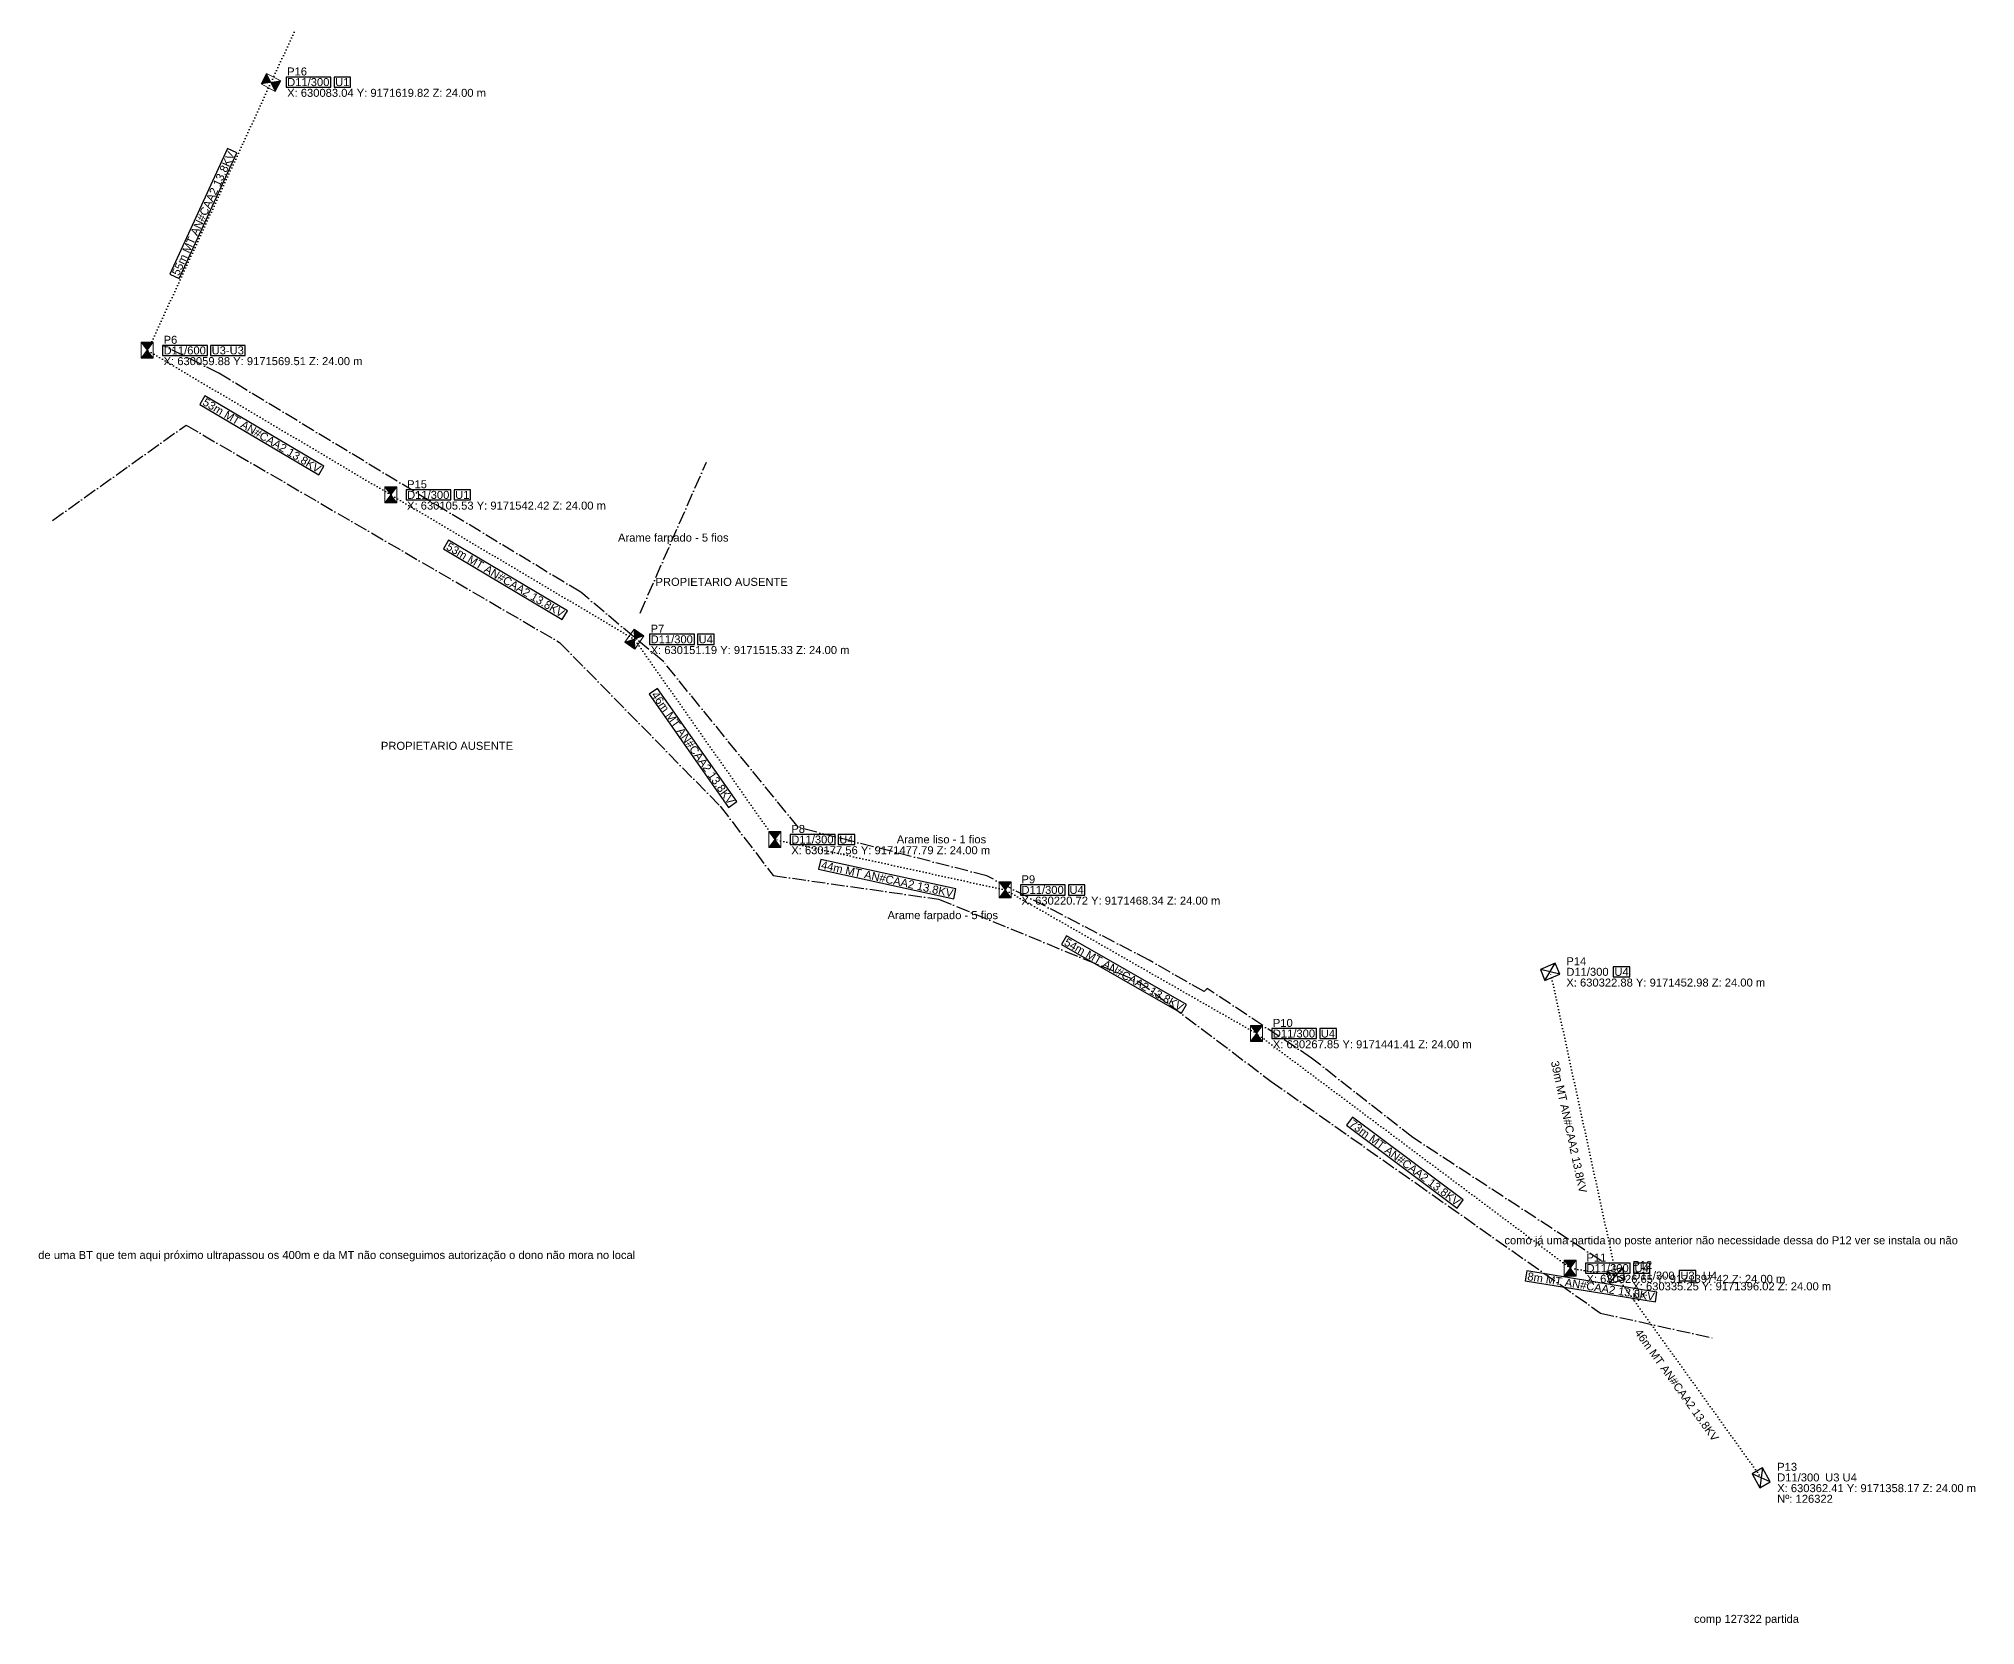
# Model space of a CAD drawing. Header units: metres. Extents: x 630039 to 630403, y 9171330 to 9171959.
# Drawn here: x 630039.5 to 630402.5, y 9171330.5 to 9171628 of the extents above; entities that cross this region are included whole.
import ezdxf
from ezdxf.enums import TextEntityAlignment as Align

# ---------------------------------------------------------------- set-up
doc = ezdxf.new("R2010")
doc.units = ezdxf.units.M
doc.linetypes.add('DASHDOT', pattern=[3.556, 2.54, -0.508, 0, -0.508])
doc.linetypes.add('DOT', pattern=[0.508, 0, -0.508])
for name, color, linetype in [('CERCA', 8, 'DASHDOT'), ('PONTO FOTO', 4, 'CONTINUOUS'), ('POSTE', 3, 'CONTINUOUS'), ('Poste dt', 3, 'Continuous'), ('Poste Existente', 3, 'Continuous'), ('REDE PRIMARIA - Instalar', 1, 'DOT'), ('REDE PRIMARIA - Manter', 1, 'DOT'), ('TEXTOS A IMPLANTAR', 1, 'CONTINUOUS'), ('TEXTOS EXISTENTES', 7, 'CONTINUOUS'), ('TEXTOS MAPA', 8, 'CONTINUOUS'), ('TRAFO', 7, 'CONTINUOUS')]:
    doc.layers.add(name, color=color, linetype=linetype)
doc.styles.add('ARIAL', font='arial.ttf')

# ---------------------------------------------------------------- blocks, each defined once
blk = doc.blocks.new('dtp')
at = {"linetype": 'Continuous', "lineweight": 0, "ltscale": 0.01}
h = blk.add_hatch(color=0, dxfattribs=at)
h.paths.add_polyline_path([(-1.12, 1.5), (0, 0), (1.12, 1.5)])
h.paths.add_polyline_path([(-1.12, -1.5), (1.12, -1.5), (0, 0)])
at = {"color": 0, "lineweight": 0}
for p, q in [((-1.12, -1.5), (1.12, 1.5)), ((-1.12, 1.5), (1.12, -1.5)), ((1.12, 1.5), (-1.12, 1.5)), ((-1.12, 1.5), (-1.12, -1.5)), ((1.12, -1.5), (1.12, 1.5)), ((-1.12, -1.5), (1.12, -1.5))]:
    blk.add_line(p, q, dxfattribs=at)
blk = doc.blocks.new('PosteDtProjetado')
at = {"layer": 'Poste dt', "rotation": 180}
blk.add_blockref('dtp', (-0.05948, 0.026162), dxfattribs=at)
at = {"layer": 'poste', "ltscale": 0.01}
for tag, p in [('MODELO', (-3.273471, 2.731691)), ('COD', (1.964351, -1.493983))]:
    blk.add_attdef(tag, p, '', height=1.6, dxfattribs=at)
blk = doc.blocks.new('dt')
at = {"color": 0}
for p, q in [((1.120087, 1.5), (-1.120087, 1.5)), ((-1.120087, 1.5), (-1.120087, -1.5)), ((-1.120087, 1.5), (1.120087, -1.5)), ((-1.120087, -1.5), (1.120087, 1.5)), ((1.120087, -1.5), (1.120087, 1.5)), ((-1.120087, -1.5), (1.120087, -1.5))]:
    blk.add_line(p, q, dxfattribs=at)
for tag, p in [('MODELO', (-2.878805, 2.548923)), ('COD', (1.996674, -1.514935))]:
    blk.add_attdef(tag, p, '', height=1.6, dxfattribs=at)
blk = doc.blocks.new('PosteDtExistente')
at = {"layer": 'Poste Existente', "rotation": 180}
blk.add_blockref('dt', (-0.036594, -0.043517), dxfattribs=at)
at = {"layer": 'poste'}
for tag, p in [('MODELO', (-2.878805, 2.548923)), ('COD', (1.996674, -1.514935))]:
    blk.add_attdef(tag, p, '', height=1.6, dxfattribs=at)

msp = doc.modelspace()

# ---------------------------------------------------------------- linework, layer by layer
at = {"layer": 'CERCA'}
for points in [[(630332.38, 9171398.82), (630297.11, 9171421.92), (630278.12, 9171436.82), (630258.56, 9171449.86), (630257.95, 9171449.32), (630247.67, 9171455.18), (630217.22, 9171470.99), (630181.9, 9171480.06), (630156.65, 9171511.09), (630141.08, 9171524.18), (630073.25, 9171565.22), (630062.75, 9171570.46)], [(630042.06, 9171537.62), (630067.09, 9171555.51), (630137.13, 9171514.76), (630167.23, 9171484.06), (630177.18, 9171471.04), (630208.18, 9171466.63), (630245.72, 9171451.19), (630270.54, 9171432.45), (630297.72, 9171413.33), (630332.31, 9171388.99), (630353.56, 9171384.28)], [(630152.23, 9171520.26), (630164.64, 9171548.58)]]:
    msp.add_lwpolyline(points, dxfattribs=at)
at = {"layer": 'REDE PRIMARIA - Instalar'}
for points in [[(630083.04, 9171619.82), (630106.21, 9171670.14)], [(630059.88, 9171569.51), (630083.04, 9171619.82)], [(630105.53, 9171542.42), (630059.88, 9171569.51)], [(630151.19, 9171515.33), (630105.53, 9171542.42)], [(630177.56, 9171477.79), (630151.19, 9171515.33)], [(630220.72, 9171468.34), (630177.56, 9171477.79)], [(630267.85, 9171441.41), (630220.72, 9171468.34)], [(630326.65, 9171397.42), (630267.85, 9171441.41)], [(630335.25, 9171396.02), (630326.65, 9171397.42)]]:
    msp.add_lwpolyline(points, dxfattribs=at)
at = {"layer": 'REDE PRIMARIA - Manter'}
for points in [[(630335.25, 9171396.02), (630322.88, 9171452.98)], [(630362.41, 9171358.17), (630335.25, 9171396.02)]]:
    msp.add_lwpolyline(points, dxfattribs=at)
at = {"layer": 'TEXTOS A IMPLANTAR'}
for points in [[(630085.84, 9171618.87), (630094.25, 9171618.87), (630094.25, 9171620.77), (630085.84, 9171620.77), (630085.84, 9171618.87)], [(630094.85, 9171618.87), (630097.95, 9171618.87), (630097.95, 9171620.77), (630094.85, 9171620.77), (630094.85, 9171618.87)], [(630065.77, 9171583.02), (630076.61, 9171606.57), (630074.88, 9171607.36), (630064.04, 9171583.81), (630065.77, 9171583.02)], [(630062.68, 9171568.56), (630071.08, 9171568.56), (630071.08, 9171570.46), (630062.68, 9171570.46), (630062.68, 9171568.56)], [(630071.68, 9171568.56), (630078.2, 9171568.56), (630078.2, 9171570.46), (630071.68, 9171570.46), (630071.68, 9171568.56)], [(630069.67, 9171559.4), (630091.97, 9171546.17), (630092.94, 9171547.8), (630070.64, 9171561.03), (630069.67, 9171559.4)], [(630108.33, 9171541.47), (630116.74, 9171541.47), (630116.74, 9171543.37), (630108.33, 9171543.37), (630108.33, 9171541.47)], [(630117.34, 9171541.47), (630120.44, 9171541.47), (630120.44, 9171543.37), (630117.34, 9171543.37), (630117.34, 9171541.47)], [(630115.33, 9171532.31), (630137.62, 9171519.08), (630138.59, 9171520.71), (630116.3, 9171533.94), (630115.33, 9171532.31)], [(630153.99, 9171514.38), (630162.39, 9171514.38), (630162.39, 9171516.28), (630153.99, 9171516.28), (630153.99, 9171514.38)], [(630162.99, 9171514.38), (630166.1, 9171514.38), (630166.1, 9171516.28), (630162.99, 9171516.28), (630162.99, 9171514.38)], [(630153.9, 9171505.04), (630168.8, 9171483.83), (630170.35, 9171484.92), (630155.45, 9171506.13), (630153.9, 9171505.04)], [(630180.36, 9171476.84), (630188.76, 9171476.84), (630188.76, 9171478.74), (630180.36, 9171478.74), (630180.36, 9171476.84)], [(630189.36, 9171476.84), (630192.47, 9171476.84), (630192.47, 9171478.74), (630189.36, 9171478.74), (630189.36, 9171476.84)], [(630185.69, 9171472.22), (630211.01, 9171466.68), (630211.42, 9171468.53), (630186.09, 9171474.08), (630185.69, 9171472.22)], [(630223.52, 9171467.39), (630231.92, 9171467.39), (630231.92, 9171469.29), (630223.52, 9171469.29), (630223.52, 9171467.39)], [(630232.52, 9171467.39), (630235.63, 9171467.39), (630235.63, 9171469.29), (630232.52, 9171469.29), (630232.52, 9171467.39)], [(630231.2, 9171458.09), (630253.71, 9171445.23), (630254.65, 9171446.88), (630232.14, 9171459.74), (630231.2, 9171458.09)], [(630334.68, 9171452.03), (630337.79, 9171452.03), (630337.79, 9171453.93), (630334.68, 9171453.93), (630334.68, 9171452.03)], [(630270.65, 9171440.46), (630279.05, 9171440.46), (630279.05, 9171442.36), (630270.65, 9171442.36), (630270.65, 9171440.46)], [(630279.65, 9171440.46), (630282.76, 9171440.46), (630282.76, 9171442.36), (630279.65, 9171442.36), (630279.65, 9171440.46)], [(630284.65, 9171424.22), (630305.41, 9171408.69), (630306.55, 9171410.21), (630285.79, 9171425.74), (630284.65, 9171424.22)], [(630318.14, 9171395.06), (630342.57, 9171391.08), (630342.87, 9171392.95), (630318.45, 9171396.93), (630318.14, 9171395.06)], [(630329.45, 9171396.47), (630337.85, 9171396.47), (630337.85, 9171398.37), (630329.45, 9171398.37), (630329.45, 9171396.47)], [(630338.45, 9171396.47), (630341.56, 9171396.47), (630341.56, 9171398.37), (630338.45, 9171398.37), (630338.45, 9171396.47)], [(630347.05, 9171395.07), (630350.16, 9171395.07), (630350.16, 9171396.97), (630347.05, 9171396.97), (630347.05, 9171395.07)]]:
    msp.add_lwpolyline(points, close=True, dxfattribs=at)

# ---------------------------------------------------------------- block references
for name, p, rotation in [('PosteDtProjetado', (630083.04, 9171619.82), 62.39299999999997), ('PosteDtProjetado', (630151.19, 9171515.33), 325.596), ('PosteDtExistente', (630322.88, 9171452.98), 292.507), ('PosteDtExistente', (630335.25, 9171396.02), 283.183), ('PosteDtExistente', (630362.41, 9171358.17), 29.40300000000002)]:
    msp.add_blockref(name, p, dxfattribs=dict(rotation=rotation))
for p in [(630059.88, 9171569.51), (630105.53, 9171542.42), (630177.56, 9171477.79), (630220.72, 9171468.34), (630267.85, 9171441.41), (630326.65, 9171397.42)]:
    msp.add_blockref('PosteDtProjetado', p)

# ---------------------------------------------------------------- texts
at = {"style": 'Arial'}
for s, p in [('X: 630083.04 Y: 9171619.82 Z: 24.00 m', (630086.04, 9171617.82)), ('X: 630059.88 Y: 9171569.51 Z: 24.00 m', (630062.88, 9171567.51)), ('X: 630105.53 Y: 9171542.42 Z: 24.00 m', (630108.53, 9171540.42)), ('X: 630151.19 Y: 9171515.33 Z: 24.00 m', (630154.19, 9171513.33)), ('X: 630177.56 Y: 9171477.79 Z: 24.00 m', (630180.56, 9171475.79)), ('X: 630220.72 Y: 9171468.34 Z: 24.00 m', (630223.72, 9171466.34)), ('X: 630322.88 Y: 9171452.98 Z: 24.00 m', (630325.88, 9171450.98)), ('X: 630267.85 Y: 9171441.41 Z: 24.00 m', (630270.85, 9171439.41)), ('X: 630326.65 Y: 9171397.42 Z: 24.00 m', (630329.65, 9171395.42)), ('X: 630335.25 Y: 9171396.02 Z: 24.00 m', (630338.25, 9171394.02)), ('X: 630362.41 Y: 9171358.17 Z: 24.00 m', (630365.41, 9171356.17))]:
    msp.add_text(s, height=1.5, dxfattribs=at).set_placement(p, align=Align.MIDDLE_LEFT)
at = {"layer": 'CERCA', "linetype": 'Continuous', "style": 'Arial'}
for s, p in [('Arame farpado - 5 fios', (630158.44, 9171534.42)), ('Arame liso - 1 fios', (630208.72, 9171477.83)), ('Arame farpado - 5 fios', (630208.97, 9171463.62))]:
    msp.add_text(s, height=1.5, dxfattribs=at).set_placement(p, align=Align.MIDDLE_CENTER)
at = {"layer": 'PONTO FOTO', "style": 'Arial'}
for s, p in [('P16', (630086.04, 9171621.82)), ('P6', (630062.88, 9171571.51)), ('P15', (630108.53, 9171544.42)), ('P7', (630154.19, 9171517.33)), ('P8', (630180.56, 9171479.79)), ('P9', (630223.72, 9171470.34)), ('P14', (630325.88, 9171454.98)), ('P10', (630270.85, 9171443.41)), ('P11', (630329.65, 9171399.42)), ('P12', (630338.25, 9171398.02)), ('P13', (630365.41, 9171360.17))]:
    msp.add_text(s, height=1.5, dxfattribs=at).set_placement(p, align=Align.MIDDLE_LEFT)
at = {"layer": 'TEXTOS A IMPLANTAR', "char_height": 1.5, "attachment_point": 4, "style": 'Arial'}
for s, insert in [('D11/300', (630086.04, 9171619.82)), ('U1', (630095.05, 9171619.82)), ('D11/600', (630062.88, 9171569.51)), ('U3-U3', (630071.88, 9171569.51)), ('D11/300', (630108.53, 9171542.42)), ('U1', (630117.54, 9171542.42)), ('D11/300', (630154.19, 9171515.33)), ('U4', (630163.19, 9171515.33)), ('D11/300', (630180.56, 9171477.79)), ('U4', (630189.56, 9171477.79)), ('D11/300', (630223.72, 9171468.34)), ('U4', (630232.72, 9171468.34)), ('U4', (630334.88, 9171452.98)), ('D11/300', (630270.85, 9171441.41)), ('U4', (630279.85, 9171441.41)), ('D11/300', (630329.65, 9171397.42)), ('U4', (630338.65, 9171397.42)), ('U3', (630347.25, 9171396.02))]:
    msp.add_mtext(s, dxfattribs=dict(at, insert=insert))
at = {"layer": 'TEXTOS A IMPLANTAR', "char_height": 1.5, "attachment_point": 2, "style": 'Arial'}
for s, insert, rotation in [('55m MT AN#CAA2 13.8KV', (630069.65, 9171595.5), 65.2818), ('53m MT AN#CAA2 13.8KV', (630081.69, 9171554.24), 329.3178), ('53m MT AN#CAA2 13.8KV', (630127.34, 9171527.15), 329.3178), ('46m MT AN#CAA2 13.8KV', (630162.74, 9171495.41), 305.0837), ('44m MT AN#CAA2 13.8KV', (630198.71, 9171471.11), 347.65), ('54m MT AN#CAA2 13.8KV', (630243.29, 9171453.14), 330.2577), ('73m MT AN#CAA2 13.8KV', (630296.05, 9171417.81), 323.197), ('8m MT AN#CAA2 13.8KV', (630330.63, 9171394.74), 350.7408)]:
    msp.add_mtext(s, dxfattribs=dict(at, insert=insert, rotation=rotation))
at = {"layer": 'TEXTOS EXISTENTES', "char_height": 1.5, "attachment_point": 4, "style": 'Arial'}
for s, insert in [('D11/300', (630325.88, 9171452.98)), ('D11/300', (630338.25, 9171396.02)), ('U4', (630351.46, 9171396.02)), ('D11/300', (630365.41, 9171358.17)), ('U3 U4', (630374.41, 9171358.17))]:
    msp.add_mtext(s, dxfattribs=dict(at, insert=insert))
at = {"layer": 'TEXTOS EXISTENTES', "char_height": 1.5, "attachment_point": 2, "style": 'Arial'}
for s, insert, rotation in [('39m MT AN#CAA2 13.8KV', (630327.11, 9171424.08), 282.2528), ('46m MT AN#CAA2 13.8KV', (630347.2, 9171375.93), 305.663)]:
    msp.add_mtext(s, dxfattribs=dict(at, insert=insert, rotation=rotation))
at = {"layer": 'TEXTOS MAPA', "true_color": 0xffeb3b, "style": 'Arial'}
for s, p in [('PROPIETARIO AUSENTE ', (630167.79, 9171526.12)), ('PROPIETARIO AUSENTE ', (630116.31, 9171495.37)), ('como já uma partida no poste anterior não necessidade dessa do P12 ver se instala ou não ', (630357.07, 9171402.65)), ('de uma BT que tem aqui próximo ultrapassou os 400m e da MT não conseguimos autorização o dono não mora no local ', (630095.63, 9171399.89)), ('comp 127322 partida ', (630359.95, 9171331.66))]:
    msp.add_text(s, height=1.5, dxfattribs=at).set_placement(p, align=Align.MIDDLE_CENTER)
at = {"layer": 'TRAFO', "style": 'Arial'}
for s, p in [('Nº:   ', (630338.25, 9171392.02)), ('Nº: 126322', (630365.41, 9171354.17))]:
    msp.add_text(s, height=1.5, dxfattribs=at).set_placement(p, align=Align.MIDDLE_LEFT)

doc.saveas('drawing.dxf')
